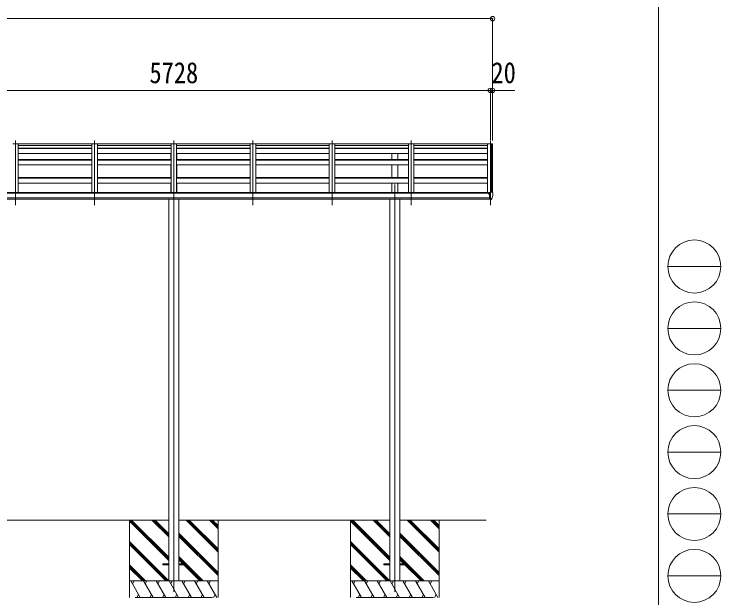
# Model space of a CAD drawing. Units: millimetres at full size, sheet at 1:40. Extents: x -11181 to 11305, y -7804 to 7716.
# Drawn here: x 4911 to 11305, y -4443 to 841 of the extents above; entities that cross this region are included whole.
import ezdxf
from ezdxf.enums import TextEntityAlignment as Align

# ---------------------------------------------------------------- set-up
doc = ezdxf.new("R2010")
doc.units = ezdxf.units.MM
doc.header["$LTSCALE"] = 40
doc.header["$PDMODE"] = 32
doc.header["$PDSIZE"] = 40
for name, color, linetype, lineweight in [('0-0_0', 7, 'Continuous', 9), ('0-1_本体', 4, 'Continuous', 9), ('0-2_部品', 7, 'Continuous', 9), ('0-8_PARTS2', 2, 'Continuous', 9), ('0-A_寸法', 6, 'Continuous', 9), ('F-0_240', 7, 'Continuous', 9)]:
    doc.layers.add(name, color=color, linetype=linetype, lineweight=lineweight)
doc.styles.add('ＭＳ ゴシック', font='')
doc.styles.get('ＭＳ ゴシック').set_extended_font_data('MS Gothic')

msp = doc.modelspace()

# ---------------------------------------------------------------- linework, layer by layer
at = {"layer": '0-0_0'}
for p, q in [((6310.27, -3739.43), (4400.67, -3739.43)), ((5955.47, -3739.43), (5955.47, -4439.43)), ((6310.27, -4103.74), (5955.47, -3748.94)), ((6310.27, -4089.6), (5960.1, -3739.43)), ((6310.27, -4075.45), (5974.24, -3739.43)), ((6310.27, -3891.61), (6158.09, -3739.43)), ((6310.27, -3877.47), (6172.23, -3739.43)), ((6310.27, -3863.32), (6186.37, -3739.43)), ((8310.27, -3739.43), (6400.67, -3739.43)), ((6755.47, -4028.44), (6466.46, -3739.43)), ((6755.47, -4014.3), (6480.6, -3739.43)), ((6755.47, -4000.16), (6494.74, -3739.43)), ((6755.47, -3816.31), (6678.59, -3739.43)), ((6755.47, -3802.17), (6692.73, -3739.43)), ((6755.47, -3788.02), (6706.88, -3739.43)), ((6755.47, -3739.43), (6755.47, -4439.43)), ((7955.47, -3739.43), (7955.47, -4439.43)), ((8310.27, -4103.74), (7955.47, -3748.94)), ((8310.27, -4089.6), (7960.1, -3739.43)), ((8310.27, -4075.45), (7974.24, -3739.43)), ((8310.27, -3891.61), (8158.09, -3739.43)), ((8310.27, -3877.47), (8172.23, -3739.43)), ((8310.27, -3863.32), (8186.37, -3739.43)), ((9181.47, -3739.43), (8400.67, -3739.43)), ((8755.47, -4028.44), (8466.46, -3739.43)), ((8755.47, -4014.3), (8480.6, -3739.43)), ((8755.47, -4000.16), (8494.74, -3739.43)), ((8755.47, -3816.31), (8678.59, -3739.43)), ((8755.47, -3802.17), (8692.73, -3739.43)), ((8755.47, -3788.02), (8706.88, -3739.43)), ((8755.47, -3739.43), (8755.47, -4439.43)), ((6755.47, -4212.29), (6400.67, -3857.49)), ((6755.47, -4226.43), (6400.67, -3871.63)), ((6755.47, -4240.57), (6400.67, -3885.77)), ((8755.47, -4212.29), (8400.67, -3857.49)), ((8755.47, -4226.43), (8400.67, -3871.63)), ((8755.47, -4240.57), (8400.67, -3885.77)), ((6310.27, -4287.59), (5955.47, -3932.79)), ((6297.97, -4289.43), (5955.47, -3946.93)), ((6283.83, -4289.43), (5955.47, -3961.07)), ((8310.27, -4287.59), (7955.47, -3932.79)), ((8297.97, -4289.43), (7955.47, -3946.93)), ((8283.83, -4289.43), (7955.47, -3961.07)), ((6620.48, -4289.43), (6400.67, -4069.62)), ((6451.83, -4134.92), (6400.67, -4083.76)), ((8620.48, -4289.43), (8400.67, -4069.62)), ((8451.83, -4134.92), (8400.67, -4083.76)), ((6099.98, -4289.43), (5955.47, -4144.92)), ((6437.69, -4134.92), (6400.67, -4097.9)), ((6592.2, -4289.43), (6446.69, -4143.92)), ((6606.34, -4289.43), (6455.47, -4138.56)), ((8099.98, -4289.43), (7955.47, -4144.92)), ((8437.69, -4134.92), (8400.67, -4097.9)), ((8592.2, -4289.43), (8446.69, -4143.92)), ((8606.34, -4289.43), (8455.47, -4138.56)), ((6085.84, -4289.43), (5955.47, -4159.06)), ((6071.7, -4289.43), (5955.47, -4173.2)), ((8085.84, -4289.43), (7955.47, -4159.06)), ((8071.7, -4289.43), (7955.47, -4173.2)), ((5955.47, -4289.43), (6755.47, -4289.43)), ((6052.36, -4439.43), (5965.76, -4289.43)), ((5995.76, -4289.43), (5980.76, -4315.41)), ((6167.83, -4439.43), (6081.23, -4289.43)), ((6111.23, -4289.43), (6096.23, -4315.41)), ((6283.3, -4439.43), (6196.7, -4289.43)), ((6211.7, -4315.41), (6226.7, -4289.43)), ((6398.77, -4439.43), (6312.17, -4289.43)), ((6327.17, -4315.41), (6342.17, -4289.43)), ((6514.24, -4439.43), (6427.64, -4289.43)), ((6442.64, -4315.41), (6457.64, -4289.43)), ((6629.71, -4439.43), (6543.11, -4289.43)), ((6558.11, -4315.41), (6573.11, -4289.43)), ((6745.18, -4439.43), (6658.58, -4289.43)), ((6673.58, -4315.41), (6688.58, -4289.43)), ((7955.47, -4289.43), (8755.47, -4289.43)), ((8052.36, -4439.43), (7965.76, -4289.43)), ((7995.76, -4289.43), (7980.76, -4315.41)), ((8167.83, -4439.43), (8081.23, -4289.43)), ((8111.23, -4289.43), (8096.23, -4315.41)), ((8283.3, -4439.43), (8196.7, -4289.43)), ((8211.7, -4315.41), (8226.7, -4289.43)), ((8398.77, -4439.43), (8312.17, -4289.43)), ((8327.17, -4315.41), (8342.17, -4289.43)), ((8514.24, -4439.43), (8427.64, -4289.43)), ((8442.64, -4315.41), (8457.64, -4289.43)), ((8629.71, -4439.43), (8543.11, -4289.43)), ((8558.11, -4315.41), (8573.11, -4289.43)), ((8745.18, -4439.43), (8658.58, -4289.43)), ((8673.58, -4315.41), (8688.58, -4289.43)), ((6705.47, -4439.43), (6005.47, -4439.43)), ((6037.36, -4413.45), (6022.36, -4439.43)), ((6152.83, -4413.45), (6137.84, -4439.43)), ((6268.3, -4413.45), (6253.3, -4439.43)), ((6383.77, -4413.45), (6368.77, -4439.43)), ((6499.24, -4413.45), (6484.24, -4439.43)), ((6614.71, -4413.45), (6599.72, -4439.43)), ((6730.18, -4413.45), (6715.19, -4439.43)), ((8705.47, -4439.43), (8005.47, -4439.43)), ((8037.36, -4413.45), (8022.36, -4439.43)), ((8152.83, -4413.45), (8137.84, -4439.43)), ((8268.3, -4413.45), (8253.3, -4439.43)), ((8383.77, -4413.45), (8368.77, -4439.43)), ((8499.24, -4413.45), (8484.24, -4439.43)), ((8614.71, -4413.45), (8599.72, -4439.43)), ((8730.18, -4413.45), (8715.19, -4439.43))]:
    msp.add_line(p, q, dxfattribs=at)
at = {"layer": '0-1_本体'}
for p, q in [((4898.47, -334.21), (4948.47, -334.21)), ((4948.47, -334.21), (4948.47, -773.3)), ((5614.47, -347.21), (4948.47, -347.21)), ((5614.47, -373.88), (4948.47, -373.88)), ((5614.47, -376.51), (4948.47, -376.51)), ((5614.47, -334.21), (5614.47, -773.3)), ((5614.47, -334.21), (5664.47, -334.21)), ((5664.47, -334.21), (5664.47, -773.3)), ((6330.47, -347.21), (5664.47, -347.21)), ((6330.47, -373.88), (5664.47, -373.88)), ((6330.47, -376.51), (5664.47, -376.51)), ((6330.47, -334.21), (6330.47, -773.3)), ((6330.47, -334.21), (6380.47, -334.21)), ((6380.47, -334.21), (6380.47, -773.3)), ((7046.47, -347.21), (6380.47, -347.21)), ((7046.47, -373.88), (6380.47, -373.88)), ((7046.47, -376.51), (6380.47, -376.51)), ((7046.47, -334.21), (7046.47, -773.3)), ((7046.47, -334.21), (7096.47, -334.21)), ((7096.47, -334.21), (7096.47, -773.3)), ((7762.47, -347.21), (7096.47, -347.21)), ((7762.47, -373.88), (7096.47, -373.88)), ((7762.47, -376.51), (7096.47, -376.51)), ((7762.47, -334.21), (7762.47, -773.3)), ((7762.47, -334.21), (7812.47, -334.21)), ((7812.47, -334.21), (7812.47, -773.3)), ((8478.47, -347.21), (7812.47, -347.21)), ((8478.47, -373.88), (7812.47, -373.88)), ((8478.47, -376.51), (7812.47, -376.51)), ((8478.47, -334.21), (8478.47, -773.3)), ((8478.47, -334.21), (8528.47, -334.21)), ((8528.47, -334.21), (8528.47, -773.3)), ((9192.47, -347.21), (8528.47, -347.21)), ((9192.47, -373.88), (8528.47, -373.88)), ((9192.47, -376.51), (8528.47, -376.51)), ((9192.47, -334.21), (9192.47, -779.83)), ((9230.39, -334.41), (9229.77, -336.03)), ((9230.47, -334.3), (9230.47, -770.03)), ((9238.52, -334.63), (9230.69, -334.22)), ((9239.47, -335.51), (9239.48, -776.57)), ((5614.47, -421.24), (4948.47, -421.24)), ((6330.47, -421.24), (5664.47, -421.24)), ((6327.97, -474.97), (6327.97, -421.24)), ((7046.47, -421.24), (6380.47, -421.24)), ((6382.97, -474.97), (6382.97, -421.24)), ((7762.47, -421.24), (7096.47, -421.24)), ((8478.47, -421.24), (7812.47, -421.24)), ((8327.97, -474.97), (8327.97, -421.24)), ((8382.97, -474.97), (8382.97, -421.24)), ((9192.47, -421.24), (8528.47, -421.24)), ((5614.47, -474.89), (4948.47, -474.89)), ((5614.47, -480.54), (4948.47, -480.54)), ((6330.47, -474.89), (5664.47, -474.89)), ((6330.47, -480.54), (5664.47, -480.54)), ((7046.47, -474.89), (6380.47, -474.89)), ((7046.47, -480.54), (6380.47, -480.54)), ((7762.47, -474.89), (7096.47, -474.89)), ((7762.47, -480.54), (7096.47, -480.54)), ((8478.47, -474.89), (7812.47, -474.89)), ((8478.47, -480.54), (7812.47, -480.54)), ((9192.47, -474.89), (8528.47, -474.89)), ((9192.47, -480.54), (8528.47, -480.54)), ((5614.47, -524.54), (4948.47, -524.54)), ((6330.47, -524.54), (5664.47, -524.54)), ((6327.97, -638.63), (6327.97, -524.54)), ((7046.47, -524.54), (6380.47, -524.54)), ((6382.97, -638.63), (6382.97, -524.54)), ((7762.47, -524.54), (7096.47, -524.54)), ((8478.47, -524.54), (7812.47, -524.54)), ((8327.97, -638.63), (8327.97, -524.54)), ((8382.97, -638.63), (8382.97, -524.54)), ((9192.47, -524.54), (8528.47, -524.54)), ((5614.47, -638.52), (4948.47, -638.52)), ((6330.47, -638.52), (5664.47, -638.52)), ((7046.47, -638.52), (6380.47, -638.52)), ((7762.47, -638.52), (7096.47, -638.52)), ((8478.47, -638.52), (7812.47, -638.52)), ((9192.47, -638.52), (8528.47, -638.52)), ((5614.47, -645.42), (4948.47, -645.42)), ((5614.47, -688.97), (4948.47, -688.97)), ((6330.47, -645.42), (5664.47, -645.42)), ((6330.47, -688.97), (5664.47, -688.97)), ((6327.97, -773.3), (6327.97, -688.97)), ((7046.47, -645.42), (6380.47, -645.42)), ((7046.47, -688.97), (6380.47, -688.97)), ((6382.97, -773.3), (6382.97, -688.97)), ((7762.47, -645.42), (7096.47, -645.42)), ((7762.47, -688.97), (7096.47, -688.97)), ((8478.47, -645.42), (7812.47, -645.42)), ((8478.47, -688.97), (7812.47, -688.97)), ((8327.97, -773.3), (8327.97, -688.97)), ((8382.97, -773.3), (8382.97, -688.97)), ((9192.47, -645.42), (8528.47, -645.42)), ((9192.47, -688.97), (8528.47, -688.97)), ((3497.97, -779.83), (9212.97, -779.83)), ((9212.97, -821.43), (3497.97, -821.43)), ((3521.47, -773.3), (9187.47, -773.3)), ((9187.47, -779.83), (9187.47, -773.3)), ((3497.97, -833.28), (9212.97, -833.21)), ((6310.27, -833.37), (6310.27, -4289.45)), ((6400.67, -833.37), (6400.67, -4289.45)), ((8310.27, -833.37), (8310.27, -4289.45)), ((8400.67, -833.37), (8400.67, -4289.45))]:
    msp.add_line(p, q, dxfattribs=at)
msp.add_lwpolyline([(9229.77, -770.03), (9229.77, -334.21), (9192.47, -334.21)], dxfattribs=at)
msp.add_circle((9205.5, -784.94), 3, dxfattribs=at)
for centre, radius, start, end in [((9230.67, -334.52), 0.301, 87.13321, 158.93673), ((9238.47, -335.63), 1, 6.67014, 87)]:
    msp.add_arc(centre, radius, start, end, dxfattribs=at)
at = {"layer": '0-2_部品', "color": 4}
for p, q in [((4948.47, -334.22), (5619.4, -334.22)), ((5669.4, -334.22), (6330.47, -334.22)), ((6380.47, -334.22), (7046.47, -334.22)), ((7096.47, -334.22), (7762.47, -334.22)), ((7812.47, -334.22), (8478.47, -334.22)), ((8528.47, -334.22), (9194.47, -334.22)), ((6255.47, -4134.93), (6255.47, -4143.93)), ((6310.47, -4134.93), (6255.47, -4134.93)), ((6310.47, -4143.93), (6255.47, -4143.93)), ((6455.47, -4134.93), (6400.47, -4134.93)), ((6455.47, -4143.93), (6400.47, -4143.93)), ((6455.47, -4134.93), (6455.47, -4143.93)), ((8255.47, -4134.93), (8255.47, -4143.93)), ((8310.47, -4134.93), (8255.47, -4134.93)), ((8310.47, -4143.93), (8255.47, -4143.93)), ((8455.47, -4134.93), (8400.47, -4134.93)), ((8455.47, -4143.93), (8400.47, -4143.93)), ((8455.47, -4134.93), (8455.47, -4143.93))]:
    msp.add_line(p, q, dxfattribs=at)
at = {"layer": '0-2_部品'}
for p, q in [((9202.97, -775.88), (9202.97, -779.84)), ((9217.97, -774.72), (9203.97, -774.78)), ((9207.47, -774.76), (9207.47, -772.86)), ((9207.97, -784.95), (9207.67, -784.95)), ((9208.5, -784.95), (9207.97, -784.95)), ((9208.3, -772.45), (9217.97, -771.73)), ((9212.97, -779.77), (9219.47, -779.37)), ((9217.97, -770.95), (9219.47, -770.95)), ((9217.97, -770.95), (9217.97, -777.12)), ((9219.47, -838.53), (9219.47, -770.03)), ((9227.1, -836.72), (9236.84, -821.34)), ((9234.56, -770.6), (9238.63, -776.41)), ((9241.47, -779.4), (9241.47, -780.03)), ((9212.97, -835.34), (9218.47, -835.34)), ((9218.97, -836.34), (9218.47, -835.34)), ((9219.47, -836.34), (9218.97, -836.34)), ((9220.97, -838.44), (9219.47, -838.53)), ((9220.97, -838.44), (9224.68, -838.21))]:
    msp.add_line(p, q, dxfattribs=at)
for points in [[(9202.97, -783.33), (9202.97, -784.95), (9202.5, -784.95)], [(9207.67, -783.76), (9207.67, -784.95), (9202.97, -784.95)], [(9208.3, -772.45), (9208.13, -772.47), (9207.97, -772.5), (9207.83, -772.54), (9207.71, -772.59), (9207.61, -772.65), (9207.53, -772.72), (9207.49, -772.79), (9207.47, -772.86)], [(9212.97, -835.34), (9212.97, -777.12), (9217.97, -777.12)], [(9219.47, -824.64), (9216.31, -824.24), (9212.97, -823.81)], [(9219.47, -770.03), (9231.47, -770.03), (9233.8, -770.18)]]:
    msp.add_lwpolyline(points, dxfattribs=at)
for centre, radius, start, end in [((9205.47, -784.95), 2.5, 28.35764, 180), ((9205.47, -784.95), 2.5, 0, 28.35764), ((9233.74, -771.17), 1, 35, 86.5), ((9234.24, -819.84), 3, 330, 348.16652), ((9048.98, -780.03), 192.49, 347.8767, 359.9992), ((9238.47, -779.4), 3, 0, 87), ((9224.5, -835.22), 3, 273.5, 330)]:
    msp.add_arc(centre, radius, start, end, dxfattribs=at)
msp.add_ellipse((9203.97, -775.88), major_axis=(0.02, 1.1), ratio=0.906239, start_param=0.0206394, end_param=1.5914357, dxfattribs=at)
at = {"layer": '0-8_PARTS2'}
for p, q in [((4923.47, -889.36), (4923.47, -304.02)), ((5639.47, -889.36), (5639.47, -304.02)), ((6355.47, -889.36), (6355.47, -304.02)), ((7071.47, -889.36), (7071.47, -304.02)), ((7787.47, -889.36), (7787.47, -304.02)), ((8503.47, -889.36), (8503.47, -304.02)), ((9219.47, -308), (9219.47, -889.36)), ((6355.47, -700.56), (6355.47, -4389.46)), ((8355.47, -700.56), (8355.47, -4389.46))]:
    msp.add_line(p, q, dxfattribs=at)
at = {"layer": '0-A_寸法'}
for p, q in [((-2256.52, 799.74), (9239.47, 799.74)), ((9239.47, 799.74), (9239.47, 150.64)), ((9219.47, 150.64), (3491.47, 150.64)), ((9219.47, 150.64), (9219.47, -304.02)), ((9219.47, 150.64), (9219.47, -304.02)), ((9219.47, 150.64), (9239.47, 150.64)), ((9239.47, 150.64), (9239.47, -304.02)), ((9239.47, 150.64), (9439.47, 150.64))]:
    msp.add_line(p, q, dxfattribs=at)
for p in [(9239.47, 799.74), (9219.47, 150.64), (9239.47, 150.64)]:
    msp.add_point(p, dxfattribs=at)
at = {"layer": 'F-0_240', "color": 5}
msp.add_line((10739.39, 7716.46), (10739.39, -7803.54), dxfattribs=at)
at = {"layer": 'F-0_240', "color": 4}
for p, q in [((10824.88, -1443.54), (11304.88, -1443.54)), ((10824.88, -2003.54), (11304.88, -2003.54)), ((10824.88, -2563.54), (11304.88, -2563.54)), ((10824.88, -3123.54), (11304.88, -3123.54)), ((10824.88, -3683.54), (11304.88, -3683.54)), ((10824.88, -4243.54), (11304.88, -4243.54))]:
    msp.add_line(p, q, dxfattribs=at)
for centre in [(11064.88, -1443.54), (11064.88, -2003.54), (11064.88, -2563.54), (11064.88, -3123.54), (11064.88, -3683.54), (11064.88, -4243.54)]:
    msp.add_circle(centre, 240, dxfattribs=at)

# ---------------------------------------------------------------- texts
at = {"layer": '0-A_寸法', "color": 7, "style": 'ＭＳ ゴシック', "width": 0.85}
for s, p in [('5728', (6135.47, 158.64)), ('20', (9229.47, 158.64))]:
    msp.add_text(s, height=190.6, dxfattribs=at).set_placement(p, align=Align.BOTTOM_LEFT)

doc.saveas('drawing.dxf')
